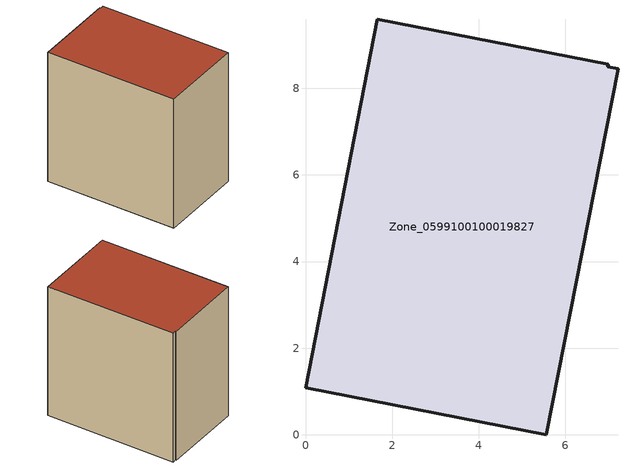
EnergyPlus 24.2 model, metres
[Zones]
Zone_0599100100019827
 floor ground (C_G): 6.99,8.55 6.98,8.5 7.22,8.45 5.56,0 0,1.08 1.66,9.59 z0
 wall outside (C_F): 6.99,8.55 1.66,9.59 0,1.08 5.56,0 7.22,8.45 6.98,8.5 6.99,8.55 z0:8.95
 roof outside (C_R): 6.98,8.5 6.99,8.55 1.66,9.59 0,1.08 5.56,0 7.22,8.45 z8.95
[BUILDING]
Pand.0599100100019827: North Axis=0; Terrain=City; Loads Convergence Tolerance Value=0.04; Temperature Convergence Tolerance Value=0.4; Solar Distribution=FullExterior; Maximum Number of Warmup Days=25; Minimum Number of Warmup Days=1
[Site:Location]
Rotterdam.The.Hague.AP_ZH_NLD Design_Conditions: Latitude=51.96; Longitude=4.45; Time Zone=1; Elevation=-4.5
[SITE:GROUNDTEMPERATURE:BUILDINGSURFACE]
18, 18, 18, 18, 18, 18, 18, 18, 18, 18, 18, 18
[MATERIAL] Thermal Absorptance=0.9; Solar Absorptance=0.7; Visible Absorptance=0.7
Name | Roughness | Thickness | Conductivity | Density | Specific Heat
G.TC.2015-2018 | MediumSmooth | 0.15 | 0.0428571 | 540 | 1210
F.TC.2015-2018 | Rough | 0.3 | 0.0666667 | 1920 | 840
R.TC.2015-2018 | MediumRough | 0.2 | 0.0333333 | 1500 | 1000
[CONSTRUCTION]
C_G: G.TC.2015-2018
C_F: F.TC.2015-2018
C_R: R.TC.2015-2018
[ZONE]
Zone_0599100100019827: Type=1; Multiplier=1; Ceiling Height=Autocalculate; Volume=Autocalculate; Floor Area=autocalculate; Part of Total Floor Area=Yes
[ZONEINFILTRATION:DESIGNFLOWRATE]
Infil_Zone_0599100100019827: Zone or ZoneList or Space or SpaceList=Zone_0599100100019827; Schedule=AlwaysOn; Design Flow Rate Calculation Method=Flow/Area; Flow Rate per Floor Area=0.0015; Constant Term Coefficient=1; Temperature Term Coefficient=0; Velocity Term Coefficient=0; Velocity Squared Term Coefficient=0
[HVACTEMPLATE:ZONE:IDEALLOADSAIRSYSTEM]
Zone_0599100100019827: Maximum Heating Supply Air Temperature=50; Minimum Cooling Supply Air Temperature=13; Maximum Heating Supply Air Humidity Ratio=0.0156; Minimum Cooling Supply Air Humidity Ratio=0.0077; Heating Limit=NoLimit; Cooling Limit=NoLimit; Dehumidification Control Type=ConstantSensibleHeatRatio; Cooling Sensible Heat Ratio=0.7; Dehumidification Setpoint=60; Humidification Control Type=None; Humidification Setpoint=30; Outdoor Air Method=None; Outdoor Air Flow Rate per Person=0.00944; Outdoor Air Flow Rate per Zone Floor Area=0; Outdoor Air Flow Rate per Zone=0; Demand Controlled Ventilation Type=None; Outdoor Air Economizer Type=NoEconomizer; Heat Recovery Type=None; Sensible Heat Recovery Effectiveness=0.7; Latent Heat Recovery Effectiveness=0.65
[ZONECONTROL:THERMOSTAT]
ThermostatControl_Zone_0599100100019827: Zone or ZoneList=Zone_0599100100019827; Control Type Schedule=DualSetpointControlType; Control 1=Thermostat_Zone_0599100100019827; Temperature Difference Between Cutout And Setpoint=0
[THERMOSTATSETPOINT:DUALSETPOINT]
Thermostat_Zone_0599100100019827: Heating Setpoint Temperature Schedule=HeatingSetpoint_Zone_0599100100019827; Cooling Setpoint Temperature Schedule=CoolingSetpoint_Zone_0599100100019827
[SCHEDULE:COMPACT]
HeatingSetpoint_Zone_0599100100019827: Through: 12/31, For: AllDays, Until: 24:00, 21
CoolingSetpoint_Zone_0599100100019827: Through: 12/31, For: AllDays, Until: 24:00, 24
DualSetpointControlType: Through: 12/31, For: AllDays, Until: 24:00, 4
AlwaysOn: Through: 12/31, For: AllDays, Until: 24:00, 1
